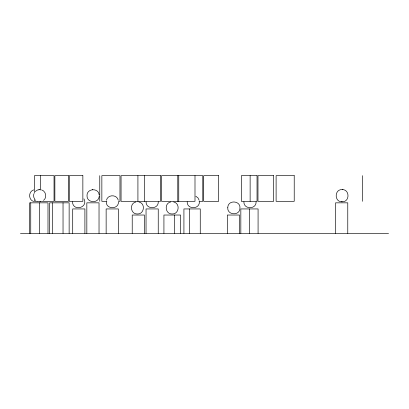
<?xml version="1.0" encoding="UTF-8"?>
<svg xmlns="http://www.w3.org/2000/svg" width="409" height="409" viewBox="0 0 409 409"><rect width="100%" height="100%" fill="white"/><g stroke="black" fill="none" stroke-linecap="round" stroke-linejoin="round"><path stroke-width="0.61" d="M118.467 201.785C118.84 209.648 105.9 209.648 106.274 201.785M158.273 201.785C158.646 209.648 145.706 209.648 146.079 201.785M199.377 201.785C199.745 209.648 186.811 209.648 187.184 201.785M256.09 201.785C256.463 209.648 243.524 209.648 243.897 201.785M99.167 196.453C98.625 203.825 86.636 203.069 87.02 195.686C86.636 188.309 98.625 187.552 99.167 194.924M33.865 193.805L33.569 195.686L33.993 197.93M106.468 200.267C107.639 194.301 117.102 194.301 118.278 200.267M35.22 191.514L37.418 190.021L40.046 189.602M43.548 200.384C47.245 197.608 46.007 191.11 41.549 189.888M33.773 189.888C28.272 191.34 28.272 200.032 33.773 201.489M135.9 201.974C129.101 203.324 130.491 214.362 137.414 213.979C144.336 214.362 145.732 203.324 138.932 201.974M170.65 201.974C163.851 203.324 165.246 214.362 172.163 213.979C179.086 214.362 180.481 203.324 173.682 201.974M37.781 201.489L40.808 201.678M38.901 189.638L39.279 189.602M92.352 189.638L92.736 189.602M40.046 201.775L40.425 201.739M342.093 201.785C349.956 202.158 349.956 189.219 342.093 189.592C334.23 189.219 334.23 202.158 342.093 201.785L341.709 201.775M37.546 201.315L34.422 201.315L34.422 198.186M41.294 201.315L54.044 201.315L54.044 175.676L34.422 175.676L34.422 193.186M106.851 201.315L101.856 201.315L101.856 175.676L119.965 175.676L119.965 201.315L118.717 201.315M199.045 201.315L202.787 201.315L202.787 175.676L161.54 175.676L161.54 201.315L194.996 201.315L194.996 175.676M20.45 233.324L388.55 233.324M342.471 189.602L342.854 189.638M195.875 196.269L197.976 197.9L199.183 200.267M35.777 200.384L35.22 199.863M83.942 198.846C88.641 207.823 72.71 211.913 72.5 201.785M362.379 175.676L362.379 201.315M347.773 233.324L347.773 202.838L335.579 202.838L335.579 233.324M258.079 233.324L258.079 208.938L240.835 208.938L240.835 233.324M250.134 175.676L250.134 201.315M249.459 208.938L249.459 233.324M239.5 233.324L239.5 215.032L227.307 215.032L227.307 233.324M200.257 233.324L200.257 208.938L183.922 208.938L183.922 233.324M189.326 208.938L189.326 233.324M180.584 233.324L180.584 215.032L163.927 215.032L163.927 233.324M178.759 175.676L178.759 201.315M177.777 175.676L177.777 201.315M174.485 215.032L174.485 233.324M158.237 233.324L158.237 208.938L146.044 208.938L146.044 233.324M144.413 233.324L144.413 215.032L132.219 215.032L132.219 233.324M144.316 175.676L144.316 201.315M137.92 175.676L137.92 201.315M118.334 233.324L118.334 208.938L106.141 208.938L106.141 233.324M99.765 175.676L99.765 201.315M99.029 233.324L99.029 202.838L86.836 202.838L86.836 233.324M84.898 233.324L84.898 208.938L72.705 208.938L72.705 233.324M69.136 233.324L69.136 202.838L49.576 202.838L49.576 233.324M63.037 202.838L63.037 233.324M52.48 202.838L52.48 233.324M47.991 233.324L47.991 202.838L29.663 202.838L29.663 233.324M40.46 175.676L40.465 190.057M39.371 202.838L39.371 233.324M30.747 202.838L30.747 233.324M227.782 207.501C226.918 215.323 239.827 216.136 239.95 208.263C240.819 200.441 227.905 199.628 227.782 207.501M68.451 175.676L54.867 175.676L54.867 201.315L68.451 201.315L68.451 175.676M82.858 175.676L69.274 175.676L69.274 201.315L82.858 201.315L82.858 175.676M160.553 175.676L121.064 175.676L121.064 201.315L160.553 201.315L160.553 175.676M218.672 175.676L203.697 175.676L203.697 201.315L218.672 201.315L218.672 175.676M257.036 175.676L241.351 175.676L241.351 201.315L257.036 201.315L257.036 175.676M273.667 175.676L257.982 175.676L257.982 201.315L273.667 201.315L273.667 175.676M294.219 175.676L276.111 175.676L276.111 201.315L294.219 201.315L294.219 175.676"/></g></svg>
